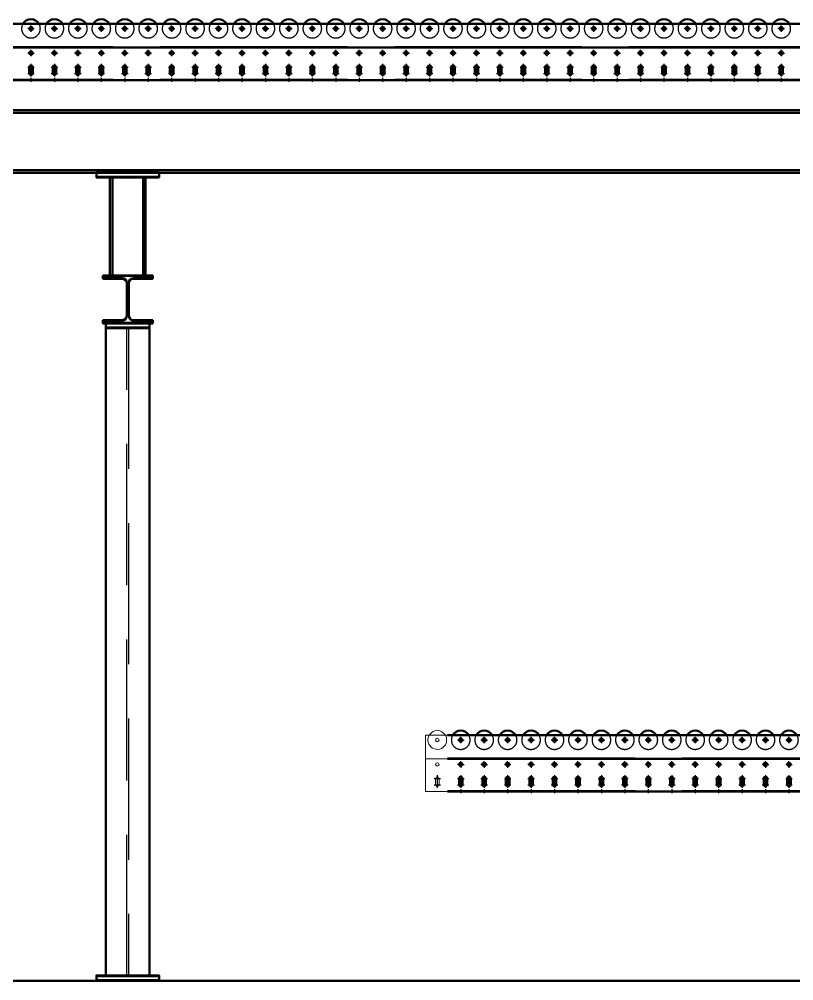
# Model space of a CAD drawing. Header units: millimetres. Extents: x 0 to 118800, y 79635 to 177025.
# Drawn here: x 58228 to 60706, y 158024 to 161099 of the extents above; entities that cross this region are included whole.
import ezdxf

# ---------------------------------------------------------------- set-up
doc = ezdxf.new("R2010")
doc.units = ezdxf.units.MM
doc.header["$LTSCALE"] = 200
for name, pattern in [('AM_DIN_F_W050', [6.25, 4.75, -1.5]), ('AM_DIN_F_W050x2', [3.125, 2.25, -0.875]), ('AM_DIN_G_W050', [13.75, 9.75, -1.5, 1, -1.5]), ('AM_DIN_G_W050x2', [6.875, 4.75, -0.875, 0.375, -0.875]), ('AM_ISO02W050x2', [3.75, 3, -0.75]), ('AM_ISO08W050x2', [9, 6, -0.75, 1.5, -0.75])]:
    doc.linetypes.add(name, pattern=pattern)
for name, color, linetype, lineweight in [('AM_0', 7, 'Continuous', 50), ('AM_0N', 7, 'Continuous', 50), ('AM_3', 6, 'AM_DIN_F_W050', 25), ('AM_3N', 6, 'AM_DIN_F_W050', 25), ('AM_7', 4, 'AM_DIN_G_W050', 25), ('AM_9', 253, 'Continuous', 0), ('AM_9N', 253, 'Continuous', 0)]:
    doc.layers.add(name, color=color, linetype=linetype, lineweight=lineweight)

# ---------------------------------------------------------------- blocks, each defined once
blk = doc.blocks.new('*U772')
at = {"layer": 'AM_0N'}
for p, q in [((0, -1087.50005), (0, 984.49995)), ((0, 984.49995), (140, 984.49995)), ((140, 984.49995), (140, -1087.50005)), ((140, -1087.50005), (0, -1087.50005))]:
    blk.add_line(p, q, dxfattribs=at)
at = {"layer": 'AM_3N', "linetype": 'AM_DIN_F_W050x2'}
for p, q in [((67.25, -1087.50005), (67.25, 984.49995)), ((72.75, 984.49995), (72.75, -1087.50005))]:
    blk.add_line(p, q, dxfattribs=at)
blk = doc.blocks.new('*U773')
at = {"layer": 'AM_0N'}
for p, q in [((-10, 1151.49995), (13, 1151.49995)), ((-10, 1142.49995), (-10, 1151.49995)), ((52, 1142.49995), (-10, 1142.49995)), ((150, 1142.49995), (88, 1142.49995)), ((127, 1151.49995), (150, 1151.49995)), ((150, 1151.49995), (150, 1142.49995)), ((67, 1023.49995), (67, 1127.49995)), ((73, 1127.49995), (73, 1023.49995)), ((-10, 1008.49995), (52, 1008.49995)), ((-10, 999.49995), (-10, 1008.49995)), ((-10, 999.49995), (150, 999.49995)), ((88, 1008.49995), (150, 1008.49995)), ((150, 1008.49995), (150, 999.49995))]:
    blk.add_line(p, q, dxfattribs=at)
for centre, start, end in [((52, 1127.49995), 0, 90), ((88, 1127.49995), 90, 180), ((52, 1023.49995), 270, 0), ((88, 1023.49995), 180, 270)]:
    blk.add_arc(centre, 15, start, end, dxfattribs=at)
at = {"layer": 'AM_9N'}
blk.add_line((13, 1151.49995), (127, 1151.49995), dxfattribs=at)
blk = doc.blocks.new('*U774')
at = {"layer": 'AM_0N'}
for p, q in [((127, 1466.49995), (13, 1466.49995)), ((13, 1466.49995), (13, 1151.49995)), ((21, 1466.49995), (21, 1151.49995)), ((119, 1466.49995), (119, 1151.49995)), ((127, 1151.49995), (127, 1466.49995)), ((13, 1151.49995), (127, 1151.49995))]:
    blk.add_line(p, q, dxfattribs=at)
blk = doc.blocks.new('trag seit hv')
at = {"layer": 'AM_0'}
for points in [[(127, 1466.49995), (170, 1466.49995), (170, 1481.49995), (-30, 1481.49995), (-30, 1466.49995), (13, 1466.49995)], [(140, 984.49995), (140, 999.49995), (0, 999.49995), (0, 984.49995)], [(0, -1087.50005), (-30, -1087.50005), (-30, -1102.50005), (170, -1102.50005), (170, -1087.50005), (140, -1087.50005)]]:
    blk.add_lwpolyline(points, dxfattribs=at)
at = {"layer": 'AM_9'}
for points in [[(13, 1466.49995), (127, 1466.49995)], [(0, 984.49995), (140, 984.49995)], [(140, -1087.50005), (0, -1087.50005)]]:
    blk.add_lwpolyline(points, dxfattribs=at)
at = {"layer": 'AM_0N'}
for name in ['*U774', '*U773', '*U772']:
    blk.add_blockref(name, (0, 0), dxfattribs=at)
blk = doc.blocks.new('Rolle')
at = {"layer": 'AM_0'}
blk.add_arc((0, 0), 30, 30, 150, dxfattribs=at)
at = {"layer": 'AM_3'}
for start, end in [(150, 330), (330, 30)]:
    blk.add_arc((0, 0), 30, start, end, dxfattribs=at)
blk = doc.blocks.new('*U875')
at = {"layer": 'AM_0'}
for p, q in [((1907, 42), (1907, 22)), ((1918, 42), (1918, 22))]:
    blk.add_line(p, q, dxfattribs=at)
for centre, start, end in [((1912.5, 42), 0, 180), ((1912.5, 22), 180, 0)]:
    blk.add_arc(centre, 5.5, start, end, dxfattribs=at)
at = {"layer": 'AM_7', "linetype": 'AM_DIN_G_W050x2'}
for p, q in [((1902, 42), (1923, 42)), ((1912.5, 52.5), (1912.5, 11.5)), ((1902, 22), (1923, 22))]:
    blk.add_line(p, q, dxfattribs=at)
blk = doc.blocks.new('*U880')
at = {"layer": 'AM_0'}
for p, q in [((1232, 42), (1232, 22)), ((1243, 42), (1243, 22))]:
    blk.add_line(p, q, dxfattribs=at)
for centre, start, end in [((1237.5, 42), 0, 180), ((1237.5, 22), 180, 0)]:
    blk.add_arc(centre, 5.5, start, end, dxfattribs=at)
at = {"layer": 'AM_7', "linetype": 'AM_DIN_G_W050x2'}
for p, q in [((1227, 42), (1248, 42)), ((1237.5, 52.5), (1237.5, 11.5)), ((1227, 22), (1248, 22))]:
    blk.add_line(p, q, dxfattribs=at)
blk = doc.blocks.new('*U881')
at = {"layer": 'AM_0'}
for p, q in [((1157, 42), (1157, 22)), ((1168, 42), (1168, 22))]:
    blk.add_line(p, q, dxfattribs=at)
for centre, start, end in [((1162.5, 42), 0, 180), ((1162.5, 22), 180, 0)]:
    blk.add_arc(centre, 5.5, start, end, dxfattribs=at)
at = {"layer": 'AM_7', "linetype": 'AM_DIN_G_W050x2'}
for p, q in [((1152, 42), (1173, 42)), ((1162.5, 52.5), (1162.5, 11.5)), ((1152, 22), (1173, 22))]:
    blk.add_line(p, q, dxfattribs=at)
blk = doc.blocks.new('*U884')
at = {"layer": 'AM_0'}
for p, q in [((1082, 42), (1082, 22)), ((1093, 42), (1093, 22))]:
    blk.add_line(p, q, dxfattribs=at)
for centre, start, end in [((1087.5, 42), 0, 180), ((1087.5, 22), 180, 0)]:
    blk.add_arc(centre, 5.5, start, end, dxfattribs=at)
at = {"layer": 'AM_7', "linetype": 'AM_DIN_G_W050x2'}
for p, q in [((1077, 42), (1098, 42)), ((1087.5, 52.5), (1087.5, 11.5)), ((1077, 22), (1098, 22))]:
    blk.add_line(p, q, dxfattribs=at)
blk = doc.blocks.new('*U885')
at = {"layer": 'AM_0'}
for p, q in [((1457, 42), (1457, 22)), ((1468, 42), (1468, 22))]:
    blk.add_line(p, q, dxfattribs=at)
for centre, start, end in [((1462.5, 42), 0, 180), ((1462.5, 22), 180, 0)]:
    blk.add_arc(centre, 5.5, start, end, dxfattribs=at)
at = {"layer": 'AM_7', "linetype": 'AM_DIN_G_W050x2'}
for p, q in [((1452, 42), (1473, 42)), ((1462.5, 52.5), (1462.5, 11.5)), ((1452, 22), (1473, 22))]:
    blk.add_line(p, q, dxfattribs=at)
blk = doc.blocks.new('*U886')
at = {"layer": 'AM_0'}
for p, q in [((1382, 42), (1382, 22)), ((1393, 42), (1393, 22))]:
    blk.add_line(p, q, dxfattribs=at)
for centre, start, end in [((1387.5, 42), 0, 180), ((1387.5, 22), 180, 0)]:
    blk.add_arc(centre, 5.5, start, end, dxfattribs=at)
at = {"layer": 'AM_7', "linetype": 'AM_DIN_G_W050x2'}
for p, q in [((1377, 42), (1398, 42)), ((1387.5, 52.5), (1387.5, 11.5)), ((1377, 22), (1398, 22))]:
    blk.add_line(p, q, dxfattribs=at)
blk = doc.blocks.new('*U887')
at = {"layer": 'AM_0'}
for p, q in [((1532, 42), (1532, 22)), ((1543, 42), (1543, 22))]:
    blk.add_line(p, q, dxfattribs=at)
for centre, start, end in [((1537.5, 42), 0, 180), ((1537.5, 22), 180, 0)]:
    blk.add_arc(centre, 5.5, start, end, dxfattribs=at)
at = {"layer": 'AM_7', "linetype": 'AM_DIN_G_W050x2'}
for p, q in [((1527, 42), (1548, 42)), ((1537.5, 52.5), (1537.5, 11.5)), ((1527, 22), (1548, 22))]:
    blk.add_line(p, q, dxfattribs=at)
blk = doc.blocks.new('*U888')
at = {"layer": 'AM_0'}
for p, q in [((1307, 42), (1307, 22)), ((1318, 42), (1318, 22))]:
    blk.add_line(p, q, dxfattribs=at)
for centre, start, end in [((1312.5, 42), 0, 180), ((1312.5, 22), 180, 0)]:
    blk.add_arc(centre, 5.5, start, end, dxfattribs=at)
at = {"layer": 'AM_7', "linetype": 'AM_DIN_G_W050x2'}
for p, q in [((1302, 42), (1323, 42)), ((1312.5, 52.5), (1312.5, 11.5)), ((1302, 22), (1323, 22))]:
    blk.add_line(p, q, dxfattribs=at)
blk = doc.blocks.new('*U889')
at = {"layer": 'AM_0'}
for p, q in [((1832, 42), (1832, 22)), ((1843, 42), (1843, 22))]:
    blk.add_line(p, q, dxfattribs=at)
for centre, start, end in [((1837.5, 42), 0, 180), ((1837.5, 22), 180, 0)]:
    blk.add_arc(centre, 5.5, start, end, dxfattribs=at)
at = {"layer": 'AM_7', "linetype": 'AM_DIN_G_W050x2'}
for p, q in [((1827, 42), (1848, 42)), ((1837.5, 52.5), (1837.5, 11.5)), ((1827, 22), (1848, 22))]:
    blk.add_line(p, q, dxfattribs=at)
blk = doc.blocks.new('*U890')
at = {"layer": 'AM_0'}
for p, q in [((1757, 42), (1757, 22)), ((1768, 42), (1768, 22))]:
    blk.add_line(p, q, dxfattribs=at)
for centre, start, end in [((1762.5, 42), 0, 180), ((1762.5, 22), 180, 0)]:
    blk.add_arc(centre, 5.5, start, end, dxfattribs=at)
at = {"layer": 'AM_7', "linetype": 'AM_DIN_G_W050x2'}
for p, q in [((1752, 42), (1773, 42)), ((1762.5, 52.5), (1762.5, 11.5)), ((1752, 22), (1773, 22))]:
    blk.add_line(p, q, dxfattribs=at)
blk = doc.blocks.new('*U891')
at = {"layer": 'AM_0'}
for p, q in [((1682, 42), (1682, 22)), ((1693, 42), (1693, 22))]:
    blk.add_line(p, q, dxfattribs=at)
for centre, start, end in [((1687.5, 42), 0, 180), ((1687.5, 22), 180, 0)]:
    blk.add_arc(centre, 5.5, start, end, dxfattribs=at)
at = {"layer": 'AM_7', "linetype": 'AM_DIN_G_W050x2'}
for p, q in [((1677, 42), (1698, 42)), ((1687.5, 52.5), (1687.5, 11.5)), ((1677, 22), (1698, 22))]:
    blk.add_line(p, q, dxfattribs=at)
blk = doc.blocks.new('*U892')
at = {"layer": 'AM_0'}
for p, q in [((1607, 42), (1607, 22)), ((1618, 42), (1618, 22))]:
    blk.add_line(p, q, dxfattribs=at)
for centre, start, end in [((1612.5, 42), 0, 180), ((1612.5, 22), 180, 0)]:
    blk.add_arc(centre, 5.5, start, end, dxfattribs=at)
at = {"layer": 'AM_7', "linetype": 'AM_DIN_G_W050x2'}
for p, q in [((1602, 42), (1623, 42)), ((1612.5, 52.5), (1612.5, 11.5)), ((1602, 22), (1623, 22))]:
    blk.add_line(p, q, dxfattribs=at)
blk = doc.blocks.new('*U893')
at = {"layer": 'AM_0'}
for p, q in [((2207, 42), (2207, 22)), ((2218, 42), (2218, 22))]:
    blk.add_line(p, q, dxfattribs=at)
for centre, start, end in [((2212.5, 42), 0, 180), ((2212.5, 22), 180, 0)]:
    blk.add_arc(centre, 5.5, start, end, dxfattribs=at)
at = {"layer": 'AM_7', "linetype": 'AM_DIN_G_W050x2'}
for p, q in [((2202, 42), (2223, 42)), ((2212.5, 52.5), (2212.5, 11.5)), ((2202, 22), (2223, 22))]:
    blk.add_line(p, q, dxfattribs=at)
blk = doc.blocks.new('*U894')
at = {"layer": 'AM_0'}
for p, q in [((2057, 42), (2057, 22)), ((2068, 42), (2068, 22))]:
    blk.add_line(p, q, dxfattribs=at)
for centre, start, end in [((2062.5, 42), 0, 180), ((2062.5, 22), 180, 0)]:
    blk.add_arc(centre, 5.5, start, end, dxfattribs=at)
at = {"layer": 'AM_7', "linetype": 'AM_DIN_G_W050x2'}
for p, q in [((2052, 42), (2073, 42)), ((2062.5, 52.5), (2062.5, 11.5)), ((2052, 22), (2073, 22))]:
    blk.add_line(p, q, dxfattribs=at)
blk = doc.blocks.new('*U895')
at = {"layer": 'AM_0'}
for p, q in [((2057, 42), (2057, 22)), ((2068, 42), (2068, 22))]:
    blk.add_line(p, q, dxfattribs=at)
for centre, start, end in [((2062.5, 42), 0, 180), ((2062.5, 22), 180, 0)]:
    blk.add_arc(centre, 5.5, start, end, dxfattribs=at)
at = {"layer": 'AM_7', "linetype": 'AM_DIN_G_W050x2'}
for p, q in [((2052, 42), (2073, 42)), ((2062.5, 52.5), (2062.5, 11.5)), ((2052, 22), (2073, 22))]:
    blk.add_line(p, q, dxfattribs=at)
blk = doc.blocks.new('*U896')
at = {"layer": 'AM_0'}
for p, q in [((2132, 42), (2132, 22)), ((2143, 42), (2143, 22))]:
    blk.add_line(p, q, dxfattribs=at)
for centre, start, end in [((2137.5, 42), 0, 180), ((2137.5, 22), 180, 0)]:
    blk.add_arc(centre, 5.5, start, end, dxfattribs=at)
at = {"layer": 'AM_7', "linetype": 'AM_DIN_G_W050x2'}
for p, q in [((2127, 42), (2148, 42)), ((2137.5, 52.5), (2137.5, 11.5)), ((2127, 22), (2148, 22))]:
    blk.add_line(p, q, dxfattribs=at)
blk = doc.blocks.new('*U897')
at = {"layer": 'AM_0'}
for p, q in [((1982, 42), (1982, 22)), ((1993, 42), (1993, 22))]:
    blk.add_line(p, q, dxfattribs=at)
for centre, start, end in [((1987.5, 42), 0, 180), ((1987.5, 22), 180, 0)]:
    blk.add_arc(centre, 5.5, start, end, dxfattribs=at)
at = {"layer": 'AM_7', "linetype": 'AM_DIN_G_W050x2'}
for p, q in [((1977, 42), (1998, 42)), ((1987.5, 52.5), (1987.5, 11.5)), ((1977, 22), (1998, 22))]:
    blk.add_line(p, q, dxfattribs=at)
blk = doc.blocks.new('*U898')
at = {"layer": 'AM_0'}
for p, q in [((2507, 42), (2507, 22)), ((2518, 42), (2518, 22))]:
    blk.add_line(p, q, dxfattribs=at)
for centre, start, end in [((2512.5, 42), 0, 180), ((2512.5, 22), 180, 0)]:
    blk.add_arc(centre, 5.5, start, end, dxfattribs=at)
at = {"layer": 'AM_7', "linetype": 'AM_DIN_G_W050x2'}
for p, q in [((2502, 42), (2523, 42)), ((2512.5, 52.5), (2512.5, 11.5)), ((2502, 22), (2523, 22))]:
    blk.add_line(p, q, dxfattribs=at)
blk = doc.blocks.new('*U899')
at = {"layer": 'AM_0'}
for p, q in [((2432, 42), (2432, 22)), ((2443, 42), (2443, 22))]:
    blk.add_line(p, q, dxfattribs=at)
for centre, start, end in [((2437.5, 42), 0, 180), ((2437.5, 22), 180, 0)]:
    blk.add_arc(centre, 5.5, start, end, dxfattribs=at)
at = {"layer": 'AM_7', "linetype": 'AM_DIN_G_W050x2'}
for p, q in [((2427, 42), (2448, 42)), ((2437.5, 52.5), (2437.5, 11.5)), ((2427, 22), (2448, 22))]:
    blk.add_line(p, q, dxfattribs=at)
blk = doc.blocks.new('*U900')
at = {"layer": 'AM_0'}
for p, q in [((2282, 42), (2282, 22)), ((2293, 42), (2293, 22))]:
    blk.add_line(p, q, dxfattribs=at)
for centre, start, end in [((2287.5, 42), 0, 180), ((2287.5, 22), 180, 0)]:
    blk.add_arc(centre, 5.5, start, end, dxfattribs=at)
at = {"layer": 'AM_7', "linetype": 'AM_DIN_G_W050x2'}
for p, q in [((2277, 42), (2298, 42)), ((2287.5, 52.5), (2287.5, 11.5)), ((2277, 22), (2298, 22))]:
    blk.add_line(p, q, dxfattribs=at)
blk = doc.blocks.new('*U901')
at = {"layer": 'AM_0'}
for p, q in [((2357, 42), (2357, 22)), ((2368, 42), (2368, 22))]:
    blk.add_line(p, q, dxfattribs=at)
for centre, start, end in [((2362.5, 42), 0, 180), ((2362.5, 22), 180, 0)]:
    blk.add_arc(centre, 5.5, start, end, dxfattribs=at)
at = {"layer": 'AM_7', "linetype": 'AM_DIN_G_W050x2'}
for p, q in [((2352, 42), (2373, 42)), ((2362.5, 52.5), (2362.5, 11.5)), ((2352, 22), (2373, 22))]:
    blk.add_line(p, q, dxfattribs=at)
blk = doc.blocks.new('*U902')
at = {"layer": 'AM_0'}
for p, q in [((2882, 42), (2882, 22)), ((2893, 42), (2893, 22))]:
    blk.add_line(p, q, dxfattribs=at)
for centre, start, end in [((2887.5, 42), 0, 180), ((2887.5, 22), 180, 0)]:
    blk.add_arc(centre, 5.5, start, end, dxfattribs=at)
at = {"layer": 'AM_7', "linetype": 'AM_DIN_G_W050x2'}
for p, q in [((2877, 42), (2898, 42)), ((2887.5, 52.5), (2887.5, 11.5)), ((2877, 22), (2898, 22))]:
    blk.add_line(p, q, dxfattribs=at)
blk = doc.blocks.new('*U903')
at = {"layer": 'AM_0'}
for p, q in [((2732, 42), (2732, 22)), ((2743, 42), (2743, 22))]:
    blk.add_line(p, q, dxfattribs=at)
for centre, start, end in [((2737.5, 42), 0, 180), ((2737.5, 22), 180, 0)]:
    blk.add_arc(centre, 5.5, start, end, dxfattribs=at)
at = {"layer": 'AM_7', "linetype": 'AM_DIN_G_W050x2'}
for p, q in [((2727, 42), (2748, 42)), ((2737.5, 52.5), (2737.5, 11.5)), ((2727, 22), (2748, 22))]:
    blk.add_line(p, q, dxfattribs=at)
blk = doc.blocks.new('*U904')
at = {"layer": 'AM_0'}
for p, q in [((2807, 42), (2807, 22)), ((2818, 42), (2818, 22))]:
    blk.add_line(p, q, dxfattribs=at)
for centre, start, end in [((2812.5, 42), 0, 180), ((2812.5, 22), 180, 0)]:
    blk.add_arc(centre, 5.5, start, end, dxfattribs=at)
at = {"layer": 'AM_7', "linetype": 'AM_DIN_G_W050x2'}
for p, q in [((2802, 42), (2823, 42)), ((2812.5, 52.5), (2812.5, 11.5)), ((2802, 22), (2823, 22))]:
    blk.add_line(p, q, dxfattribs=at)
blk = doc.blocks.new('*U905')
at = {"layer": 'AM_0'}
for p, q in [((2657, 42), (2657, 22)), ((2668, 42), (2668, 22))]:
    blk.add_line(p, q, dxfattribs=at)
for centre, start, end in [((2662.5, 42), 0, 180), ((2662.5, 22), 180, 0)]:
    blk.add_arc(centre, 5.5, start, end, dxfattribs=at)
at = {"layer": 'AM_7', "linetype": 'AM_DIN_G_W050x2'}
for p, q in [((2652, 42), (2673, 42)), ((2662.5, 52.5), (2662.5, 11.5)), ((2652, 22), (2673, 22))]:
    blk.add_line(p, q, dxfattribs=at)
blk = doc.blocks.new('*U906')
at = {"layer": 'AM_0'}
for p, q in [((2582, 42), (2582, 22)), ((2593, 42), (2593, 22))]:
    blk.add_line(p, q, dxfattribs=at)
for centre, start, end in [((2587.5, 42), 0, 180), ((2587.5, 22), 180, 0)]:
    blk.add_arc(centre, 5.5, start, end, dxfattribs=at)
at = {"layer": 'AM_7', "linetype": 'AM_DIN_G_W050x2'}
for p, q in [((2577, 42), (2598, 42)), ((2587.5, 52.5), (2587.5, 11.5)), ((2577, 22), (2598, 22))]:
    blk.add_line(p, q, dxfattribs=at)
blk = doc.blocks.new('*U907')
at = {"layer": 'AM_0'}
for p, q in [((3107, 42), (3107, 22)), ((3118, 42), (3118, 22))]:
    blk.add_line(p, q, dxfattribs=at)
for centre, start, end in [((3112.5, 42), 0, 180), ((3112.5, 22), 180, 0)]:
    blk.add_arc(centre, 5.5, start, end, dxfattribs=at)
at = {"layer": 'AM_7', "linetype": 'AM_DIN_G_W050x2'}
for p, q in [((3102, 42), (3123, 42)), ((3112.5, 52.5), (3112.5, 11.5)), ((3102, 22), (3123, 22))]:
    blk.add_line(p, q, dxfattribs=at)
blk = doc.blocks.new('*U908')
at = {"layer": 'AM_0'}
for p, q in [((3032, 42), (3032, 22)), ((3043, 42), (3043, 22))]:
    blk.add_line(p, q, dxfattribs=at)
for centre, start, end in [((3037.5, 42), 0, 180), ((3037.5, 22), 180, 0)]:
    blk.add_arc(centre, 5.5, start, end, dxfattribs=at)
at = {"layer": 'AM_7', "linetype": 'AM_DIN_G_W050x2'}
for p, q in [((3027, 42), (3048, 42)), ((3037.5, 52.5), (3037.5, 11.5)), ((3027, 22), (3048, 22))]:
    blk.add_line(p, q, dxfattribs=at)
blk = doc.blocks.new('*U909')
at = {"layer": 'AM_0'}
for p, q in [((2957, 42), (2957, 22)), ((2968, 42), (2968, 22))]:
    blk.add_line(p, q, dxfattribs=at)
for centre, start, end in [((2962.5, 42), 0, 180), ((2962.5, 22), 180, 0)]:
    blk.add_arc(centre, 5.5, start, end, dxfattribs=at)
at = {"layer": 'AM_7', "linetype": 'AM_DIN_G_W050x2'}
for p, q in [((2952, 42), (2973, 42)), ((2962.5, 52.5), (2962.5, 11.5)), ((2952, 22), (2973, 22))]:
    blk.add_line(p, q, dxfattribs=at)
blk = doc.blocks.new('*U910')
at = {"layer": 'AM_0'}
for p, q in [((3182, 42), (3182, 22)), ((3193, 42), (3193, 22))]:
    blk.add_line(p, q, dxfattribs=at)
for centre, start, end in [((3187.5, 42), 0, 180), ((3187.5, 22), 180, 0)]:
    blk.add_arc(centre, 5.5, start, end, dxfattribs=at)
at = {"layer": 'AM_7', "linetype": 'AM_DIN_G_W050x2'}
for p, q in [((3177, 42), (3198, 42)), ((3187.5, 52.5), (3187.5, 11.5)), ((3177, 22), (3198, 22))]:
    blk.add_line(p, q, dxfattribs=at)
blk = doc.blocks.new('*U912')
at = {"layer": 'AM_0'}
for p, q in [((3482, 42), (3482, 22)), ((3493, 42), (3493, 22))]:
    blk.add_line(p, q, dxfattribs=at)
for centre, start, end in [((3487.5, 42), 0, 180), ((3487.5, 22), 180, 0)]:
    blk.add_arc(centre, 5.5, start, end, dxfattribs=at)
at = {"layer": 'AM_7', "linetype": 'AM_DIN_G_W050x2'}
for p, q in [((3477, 42), (3498, 42)), ((3487.5, 52.5), (3487.5, 11.5)), ((3477, 22), (3498, 22))]:
    blk.add_line(p, q, dxfattribs=at)
blk = doc.blocks.new('*U913')
at = {"layer": 'AM_0'}
for p, q in [((3332, 42), (3332, 22)), ((3343, 42), (3343, 22))]:
    blk.add_line(p, q, dxfattribs=at)
for centre, start, end in [((3337.5, 42), 0, 180), ((3337.5, 22), 180, 0)]:
    blk.add_arc(centre, 5.5, start, end, dxfattribs=at)
at = {"layer": 'AM_7', "linetype": 'AM_DIN_G_W050x2'}
for p, q in [((3327, 42), (3348, 42)), ((3337.5, 52.5), (3337.5, 11.5)), ((3327, 22), (3348, 22))]:
    blk.add_line(p, q, dxfattribs=at)
blk = doc.blocks.new('*U914')
at = {"layer": 'AM_0'}
for p, q in [((3257, 42), (3257, 22)), ((3268, 42), (3268, 22))]:
    blk.add_line(p, q, dxfattribs=at)
for centre, start, end in [((3262.5, 42), 0, 180), ((3262.5, 22), 180, 0)]:
    blk.add_arc(centre, 5.5, start, end, dxfattribs=at)
at = {"layer": 'AM_7', "linetype": 'AM_DIN_G_W050x2'}
for p, q in [((3252, 42), (3273, 42)), ((3262.5, 52.5), (3262.5, 11.5)), ((3252, 22), (3273, 22))]:
    blk.add_line(p, q, dxfattribs=at)
blk = doc.blocks.new('*U915')
at = {"layer": 'AM_0'}
for p, q in [((3407, 42), (3407, 22)), ((3418, 42), (3418, 22))]:
    blk.add_line(p, q, dxfattribs=at)
for centre, start, end in [((3412.5, 42), 0, 180), ((3412.5, 22), 180, 0)]:
    blk.add_arc(centre, 5.5, start, end, dxfattribs=at)
at = {"layer": 'AM_7', "linetype": 'AM_DIN_G_W050x2'}
for p, q in [((3402, 42), (3423, 42)), ((3412.5, 52.5), (3412.5, 11.5)), ((3402, 22), (3423, 22))]:
    blk.add_line(p, q, dxfattribs=at)
blk = doc.blocks.new('Rollenförderer Seitenteil 6000')
at = {"layer": 'AM_0'}
for p, q in [((6000, 180), (63.5, 180)), ((0, 105), (6000, 105)), ((0, 0), (6000, 0))]:
    blk.add_line(p, q, dxfattribs=at)
for centre in [(1087.5, 165), (1162.5, 165), (1237.5, 165), (1312.5, 165), (1387.5, 165), (1462.5, 165), (1537.5, 165), (1612.5, 165), (1687.5, 165), (1762.5, 165), (1837.5, 165), (1912.5, 165), (1987.5, 165), (2062.5, 165), (2137.5, 165), (2212.5, 165), (2287.5, 165), (2362.5, 165), (2437.5, 165), (2512.5, 165), (2587.5, 165), (2662.5, 165), (2737.5, 165), (2812.5, 165), (2887.5, 165), (2962.5, 165), (3037.5, 165), (3112.5, 165), (3187.5, 165), (3262.5, 165), (3337.5, 165), (3412.5, 165), (3487.5, 165), (1087.5, 87), (1162.5, 87), (1237.5, 87), (1312.5, 87), (1387.5, 87), (1462.5, 87), (1537.5, 87), (1612.5, 87), (1687.5, 87), (1762.5, 87), (1837.5, 87), (1912.5, 87), (1987.5, 87), (2062.5, 87), (2137.5, 87), (2212.5, 87), (2287.5, 87), (2362.5, 87), (2437.5, 87), (2512.5, 87), (2587.5, 87), (2662.5, 87), (2737.5, 87), (2812.5, 87), (2887.5, 87), (2962.5, 87), (3037.5, 87), (3112.5, 87), (3187.5, 87), (3262.5, 87), (3337.5, 87), (3412.5, 87), (3487.5, 87)]:
    blk.add_circle(centre, 5.5, dxfattribs=at)
at = {"layer": 'AM_3', "linetype": 'AM_ISO02W050x2'}
for p, q in [((0, 108), (6000, 108)), ((0, 3), (6000, 3))]:
    blk.add_line(p, q, dxfattribs=at)
at = {"layer": 'AM_7', "linetype": 'AM_ISO08W050x2'}
for p, q in [((1087.5, 165), (1077, 165)), ((1087.5, 165), (1087.5, 175.5)), ((1087.5, 165), (1098, 165)), ((1087.5, 165), (1087.5, 154.5)), ((1162.5, 165), (1152, 165)), ((1162.5, 165), (1162.5, 175.5)), ((1162.5, 165), (1173, 165)), ((1162.5, 165), (1162.5, 154.5)), ((1237.5, 165), (1227, 165)), ((1237.5, 165), (1237.5, 175.5)), ((1237.5, 165), (1248, 165)), ((1237.5, 165), (1237.5, 154.5)), ((1312.5, 165), (1302, 165)), ((1312.5, 165), (1312.5, 175.5)), ((1312.5, 165), (1312.5, 154.5)), ((1312.5, 165), (1323, 165)), ((1387.5, 165), (1377, 165)), ((1387.5, 165), (1387.5, 175.5)), ((1387.5, 165), (1398, 165)), ((1387.5, 165), (1387.5, 154.5)), ((1462.5, 165), (1452, 165)), ((1462.5, 165), (1462.5, 175.5)), ((1462.5, 165), (1473, 165)), ((1462.5, 165), (1462.5, 154.5)), ((1537.5, 165), (1527, 165)), ((1537.5, 165), (1537.5, 175.5)), ((1537.5, 165), (1537.5, 154.5)), ((1537.5, 165), (1548, 165)), ((1612.5, 165), (1602, 165)), ((1612.5, 165), (1612.5, 175.5)), ((1612.5, 165), (1623, 165)), ((1612.5, 165), (1612.5, 154.5)), ((1687.5, 165), (1677, 165)), ((1687.5, 165), (1687.5, 175.5)), ((1687.5, 165), (1698, 165)), ((1687.5, 165), (1687.5, 154.5)), ((1762.5, 165), (1752, 165)), ((1762.5, 165), (1762.5, 175.5)), ((1762.5, 165), (1773, 165)), ((1762.5, 165), (1762.5, 154.5)), ((1837.5, 165), (1827, 165)), ((1837.5, 165), (1837.5, 175.5)), ((1837.5, 165), (1848, 165)), ((1837.5, 165), (1837.5, 154.5)), ((1912.5, 165), (1902, 165)), ((1912.5, 165), (1912.5, 175.5)), ((1912.5, 165), (1923, 165)), ((1912.5, 165), (1912.5, 154.5)), ((1987.5, 165), (1977, 165)), ((1987.5, 165), (1987.5, 175.5)), ((1987.5, 165), (1998, 165)), ((1987.5, 165), (1987.5, 154.5)), ((2062.5, 165), (2052, 165)), ((2062.5, 165), (2062.5, 175.5)), ((2062.5, 165), (2073, 165)), ((2062.5, 165), (2062.5, 154.5)), ((2137.5, 165), (2127, 165)), ((2137.5, 165), (2137.5, 175.5)), ((2137.5, 165), (2148, 165)), ((2137.5, 165), (2137.5, 154.5)), ((2212.5, 165), (2202, 165)), ((2212.5, 165), (2212.5, 175.5)), ((2212.5, 165), (2223, 165)), ((2212.5, 165), (2212.5, 154.5)), ((2287.5, 165), (2277, 165)), ((2287.5, 165), (2287.5, 175.5)), ((2287.5, 165), (2298, 165)), ((2287.5, 165), (2287.5, 154.5)), ((2362.5, 165), (2352, 165)), ((2362.5, 165), (2362.5, 175.5)), ((2362.5, 165), (2373, 165)), ((2362.5, 165), (2362.5, 154.5)), ((2437.5, 165), (2427, 165)), ((2437.5, 165), (2437.5, 175.5)), ((2437.5, 165), (2448, 165)), ((2437.5, 165), (2437.5, 154.5)), ((2512.5, 165), (2502, 165)), ((2512.5, 165), (2512.5, 175.5)), ((2512.5, 165), (2523, 165)), ((2512.5, 165), (2512.5, 154.5)), ((2587.5, 165), (2577, 165)), ((2587.5, 165), (2587.5, 175.5)), ((2587.5, 165), (2598, 165)), ((2587.5, 165), (2587.5, 154.5)), ((2662.5, 165), (2652, 165)), ((2662.5, 165), (2662.5, 175.5)), ((2662.5, 165), (2673, 165)), ((2662.5, 165), (2662.5, 154.5)), ((2737.5, 165), (2727, 165)), ((2737.5, 165), (2737.5, 175.5)), ((2737.5, 165), (2748, 165)), ((2737.5, 165), (2737.5, 154.5)), ((2812.5, 165), (2802, 165)), ((2812.5, 165), (2812.5, 175.5)), ((2812.5, 165), (2823, 165)), ((2812.5, 165), (2812.5, 154.5)), ((2887.5, 165), (2877, 165)), ((2887.5, 165), (2887.5, 175.5)), ((2887.5, 165), (2898, 165)), ((2887.5, 165), (2887.5, 154.5)), ((2962.5, 165), (2952, 165)), ((2962.5, 165), (2962.5, 175.5)), ((2962.5, 165), (2973, 165)), ((2962.5, 165), (2962.5, 154.5)), ((3037.5, 165), (3027, 165)), ((3037.5, 165), (3037.5, 175.5)), ((3037.5, 165), (3048, 165)), ((3037.5, 165), (3037.5, 154.5)), ((3112.5, 165), (3102, 165)), ((3112.5, 165), (3112.5, 175.5)), ((3112.5, 165), (3123, 165)), ((3112.5, 165), (3112.5, 154.5)), ((3187.5, 165), (3177, 165)), ((3187.5, 165), (3187.5, 175.5)), ((3187.5, 165), (3187.5, 154.5)), ((3187.5, 165), (3198, 165)), ((3262.5, 165), (3252, 165)), ((3262.5, 165), (3262.5, 175.5)), ((3262.5, 165), (3273, 165)), ((3262.5, 165), (3262.5, 154.5)), ((3337.5, 165), (3327, 165)), ((3337.5, 165), (3337.5, 175.5)), ((3337.5, 165), (3348, 165)), ((3337.5, 165), (3337.5, 154.5)), ((3412.5, 165), (3402, 165)), ((3412.5, 165), (3412.5, 175.5)), ((3412.5, 165), (3412.5, 154.5)), ((3412.5, 165), (3423, 165)), ((3487.5, 165), (3477, 165)), ((3487.5, 165), (3487.5, 175.5)), ((3487.5, 165), (3498, 165)), ((3487.5, 165), (3487.5, 154.5)), ((1087.5, 87), (1087.5, 97.5)), ((1162.5, 87), (1162.5, 97.5)), ((1237.5, 87), (1237.5, 97.5)), ((1312.5, 87), (1312.5, 97.5)), ((1387.5, 87), (1387.5, 97.5)), ((1462.5, 87), (1462.5, 97.5)), ((1537.5, 87), (1537.5, 97.5)), ((1612.5, 87), (1612.5, 97.5)), ((1687.5, 87), (1687.5, 97.5)), ((1762.5, 87), (1762.5, 97.5)), ((1837.5, 87), (1837.5, 97.5)), ((1912.5, 87), (1912.5, 97.5)), ((1987.5, 87), (1987.5, 97.5)), ((2062.5, 87), (2062.5, 97.5)), ((2137.5, 87), (2137.5, 97.5)), ((2212.5, 87), (2212.5, 97.5)), ((2287.5, 87), (2287.5, 97.5)), ((2362.5, 87), (2362.5, 97.5)), ((2437.5, 87), (2437.5, 97.5)), ((2512.5, 87), (2512.5, 97.5)), ((2587.5, 87), (2587.5, 97.5)), ((2662.5, 87), (2662.5, 97.5)), ((2737.5, 87), (2737.5, 97.5)), ((2812.5, 87), (2812.5, 97.5)), ((2887.5, 87), (2887.5, 97.5)), ((2962.5, 87), (2962.5, 97.5)), ((3037.5, 87), (3037.5, 97.5)), ((3112.5, 87), (3112.5, 97.5)), ((3187.5, 87), (3187.5, 97.5)), ((3262.5, 87), (3262.5, 97.5)), ((3337.5, 87), (3337.5, 97.5)), ((3412.5, 87), (3412.5, 97.5)), ((3487.5, 87), (3487.5, 97.5)), ((1087.5, 87), (1077, 87)), ((1087.5, 87), (1098, 87)), ((1087.5, 87), (1087.5, 76.5)), ((1162.5, 87), (1152, 87)), ((1162.5, 87), (1173, 87)), ((1162.5, 87), (1162.5, 76.5)), ((1237.5, 87), (1227, 87)), ((1237.5, 87), (1248, 87)), ((1237.5, 87), (1237.5, 76.5)), ((1312.5, 87), (1302, 87)), ((1312.5, 87), (1312.5, 76.5)), ((1312.5, 87), (1323, 87)), ((1387.5, 87), (1377, 87)), ((1387.5, 87), (1398, 87)), ((1387.5, 87), (1387.5, 76.5)), ((1462.5, 87), (1452, 87)), ((1462.5, 87), (1462.5, 76.5)), ((1462.5, 87), (1473, 87)), ((1537.5, 87), (1527, 87)), ((1537.5, 87), (1537.5, 76.5)), ((1537.5, 87), (1548, 87)), ((1612.5, 87), (1602, 87)), ((1612.5, 87), (1623, 87)), ((1612.5, 87), (1612.5, 76.5)), ((1687.5, 87), (1677, 87)), ((1687.5, 87), (1698, 87)), ((1687.5, 87), (1687.5, 76.5)), ((1762.5, 87), (1752, 87)), ((1762.5, 87), (1773, 87)), ((1762.5, 87), (1762.5, 76.5)), ((1837.5, 87), (1827, 87)), ((1837.5, 87), (1848, 87)), ((1837.5, 87), (1837.5, 76.5)), ((1912.5, 87), (1902, 87)), ((1912.5, 87), (1923, 87)), ((1912.5, 87), (1912.5, 76.5)), ((1987.5, 87), (1977, 87)), ((1987.5, 87), (1998, 87)), ((1987.5, 87), (1987.5, 76.5)), ((2062.5, 87), (2052, 87)), ((2062.5, 87), (2073, 87)), ((2062.5, 87), (2062.5, 76.5)), ((2137.5, 87), (2127, 87)), ((2137.5, 87), (2148, 87)), ((2137.5, 87), (2137.5, 76.5)), ((2212.5, 87), (2202, 87)), ((2212.5, 87), (2223, 87)), ((2212.5, 87), (2212.5, 76.5)), ((2287.5, 87), (2277, 87)), ((2287.5, 87), (2298, 87)), ((2287.5, 87), (2287.5, 76.5)), ((2362.5, 87), (2352, 87)), ((2362.5, 87), (2362.5, 76.5)), ((2362.5, 87), (2373, 87)), ((2437.5, 87), (2427, 87)), ((2437.5, 87), (2448, 87)), ((2437.5, 87), (2437.5, 76.5)), ((2512.5, 87), (2502, 87)), ((2512.5, 87), (2523, 87)), ((2512.5, 87), (2512.5, 76.5)), ((2587.5, 87), (2577, 87)), ((2587.5, 87), (2598, 87)), ((2587.5, 87), (2587.5, 76.5)), ((2662.5, 87), (2652, 87)), ((2662.5, 87), (2673, 87)), ((2662.5, 87), (2662.5, 76.5)), ((2737.5, 87), (2727, 87)), ((2737.5, 87), (2737.5, 76.5)), ((2737.5, 87), (2748, 87)), ((2812.5, 87), (2802, 87)), ((2812.5, 87), (2812.5, 76.5)), ((2812.5, 87), (2823, 87)), ((2887.5, 87), (2877, 87)), ((2887.5, 87), (2887.5, 76.5)), ((2887.5, 87), (2898, 87)), ((2962.5, 87), (2952, 87)), ((2962.5, 87), (2962.5, 76.5)), ((2962.5, 87), (2973, 87)), ((3037.5, 87), (3027, 87)), ((3037.5, 87), (3037.5, 76.5)), ((3037.5, 87), (3048, 87)), ((3112.5, 87), (3102, 87)), ((3112.5, 87), (3123, 87)), ((3112.5, 87), (3112.5, 76.5)), ((3187.5, 87), (3177, 87)), ((3187.5, 87), (3187.5, 76.5)), ((3187.5, 87), (3198, 87)), ((3262.5, 87), (3252, 87)), ((3262.5, 87), (3262.5, 76.5)), ((3262.5, 87), (3273, 87)), ((3337.5, 87), (3327, 87)), ((3337.5, 87), (3337.5, 76.5)), ((3337.5, 87), (3348, 87)), ((3412.5, 87), (3402, 87)), ((3412.5, 87), (3412.5, 76.5)), ((3412.5, 87), (3423, 87)), ((3487.5, 87), (3477, 87)), ((3487.5, 87), (3487.5, 76.5)), ((3487.5, 87), (3498, 87)), ((1087.5, 8), (1087.5, -5)), ((1162.5, 8), (1162.5, -5)), ((1237.5, 8), (1237.5, -5)), ((1312.5, 8), (1312.5, -5)), ((1387.5, 8), (1387.5, -5)), ((1462.5, 8), (1462.5, -5)), ((1537.5, 8), (1537.5, -5)), ((1612.5, 8), (1612.5, -5)), ((1687.5, 8), (1687.5, -5)), ((1762.5, 8), (1762.5, -5)), ((1837.5, 8), (1837.5, -5)), ((1912.5, 8), (1912.5, -5)), ((1987.5, 8), (1987.5, -5)), ((2062.5, 8), (2062.5, -5)), ((2137.5, 8), (2137.5, -5)), ((2212.5, 8), (2212.5, -5)), ((2287.5, 8), (2287.5, -5)), ((2362.5, 8), (2362.5, -5)), ((2437.5, 8), (2437.5, -5)), ((2512.5, 8), (2512.5, -5)), ((2587.5, 8), (2587.5, -5)), ((2662.5, 8), (2662.5, -5)), ((2737.5, 8), (2737.5, -5)), ((2812.5, 8), (2812.5, -5)), ((2887.5, 8), (2887.5, -5)), ((2962.5, 8), (2962.5, -5)), ((3037.5, 8), (3037.5, -5)), ((3112.5, 8), (3112.5, -5)), ((3187.5, 8), (3187.5, -5)), ((3262.5, 8), (3262.5, -5)), ((3337.5, 8), (3337.5, -5)), ((3412.5, 8), (3412.5, -5)), ((3487.5, 8), (3487.5, -5))]:
    blk.add_line(p, q, dxfattribs=at)
at = {"layer": 'AM_0'}
for name, p in [('Rolle', (1087.5, 165)), ('Rolle', (1162.5, 165)), ('Rolle', (1237.5, 165)), ('Rolle', (1312.5, 165)), ('Rolle', (1387.5, 165)), ('Rolle', (1462.5, 165)), ('Rolle', (1537.5, 165)), ('Rolle', (1612.5, 165)), ('Rolle', (1687.5, 165)), ('Rolle', (1762.5, 165)), ('Rolle', (1837.5, 165)), ('Rolle', (1912.5, 165)), ('Rolle', (1987.5, 165)), ('Rolle', (2062.5, 165)), ('Rolle', (2137.5, 165)), ('Rolle', (2212.5, 165)), ('Rolle', (2287.5, 165)), ('Rolle', (2362.5, 165)), ('Rolle', (2437.5, 165)), ('Rolle', (2512.5, 165)), ('Rolle', (2587.5, 165)), ('Rolle', (2662.5, 165)), ('Rolle', (2737.5, 165)), ('Rolle', (2812.5, 165)), ('Rolle', (2887.5, 165)), ('Rolle', (2962.5, 165)), ('Rolle', (3037.5, 165)), ('Rolle', (3112.5, 165)), ('Rolle', (3187.5, 165)), ('Rolle', (3262.5, 165)), ('Rolle', (3337.5, 165)), ('Rolle', (3412.5, 165)), ('Rolle', (3487.5, 165)), ('*U884', (0, 0)), ('*U881', (0, 0)), ('*U880', (0, 0)), ('*U888', (0, 0)), ('*U886', (0, 0)), ('*U885', (0, 0)), ('*U887', (0, 0)), ('*U892', (0, 0)), ('*U891', (0, 0)), ('*U890', (0, 0)), ('*U889', (0, 0)), ('*U875', (0, 0)), ('*U897', (0, 0)), ('*U894', (0, 0)), ('*U895', (0, 0)), ('*U896', (0, 0)), ('*U893', (0, 0)), ('*U900', (0, 0)), ('*U901', (0, 0)), ('*U899', (0, 0)), ('*U898', (0, 0)), ('*U906', (0, 0)), ('*U905', (0, 0)), ('*U903', (0, 0)), ('*U904', (0, 0)), ('*U902', (0, 0)), ('*U909', (0, 0)), ('*U908', (0, 0)), ('*U907', (0, 0)), ('*U910', (0, 0)), ('*U914', (0, 0)), ('*U913', (0, 0)), ('*U915', (0, 0)), ('*U912', (0, 0))]:
    blk.add_blockref(name, p, dxfattribs=at)
blk = doc.blocks.new('*U776')
at = {"layer": 'AM_0'}
for p, q in [((257, 42), (257, 22)), ((268, 42), (268, 22))]:
    blk.add_line(p, q, dxfattribs=at)
for centre, start, end in [((262.5, 42), 0, 180), ((262.5, 22), 180, 0)]:
    blk.add_arc(centre, 5.5, start, end, dxfattribs=at)
at = {"layer": 'AM_7', "linetype": 'AM_DIN_G_W050x2'}
for p, q in [((252, 42), (273, 42)), ((262.5, 52.5), (262.5, 11.5)), ((252, 22), (273, 22))]:
    blk.add_line(p, q, dxfattribs=at)
blk = doc.blocks.new('*U777')
at = {"layer": 'AM_0'}
for p, q in [((182, 42), (182, 22)), ((193, 42), (193, 22))]:
    blk.add_line(p, q, dxfattribs=at)
for centre, start, end in [((187.5, 42), 0, 180), ((187.5, 22), 180, 0)]:
    blk.add_arc(centre, 5.5, start, end, dxfattribs=at)
at = {"layer": 'AM_7', "linetype": 'AM_DIN_G_W050x2'}
for p, q in [((177, 42), (198, 42)), ((187.5, 52.5), (187.5, 11.5)), ((177, 22), (198, 22))]:
    blk.add_line(p, q, dxfattribs=at)
blk = doc.blocks.new('*U778')
at = {"layer": 'AM_0'}
for p, q in [((107, 42), (107, 22)), ((118, 42), (118, 22))]:
    blk.add_line(p, q, dxfattribs=at)
for centre, start, end in [((112.5, 42), 0, 180), ((112.5, 22), 180, 0)]:
    blk.add_arc(centre, 5.5, start, end, dxfattribs=at)
at = {"layer": 'AM_7', "linetype": 'AM_DIN_G_W050x2'}
for p, q in [((102, 42), (123, 42)), ((112.5, 52.5), (112.5, 11.5)), ((102, 22), (123, 22))]:
    blk.add_line(p, q, dxfattribs=at)
blk = doc.blocks.new('*U779')
at = {"layer": 'AM_7', "linetype": 'AM_DIN_G_W050x2'}
for p, q in [((27, 42), (48, 42)), ((37.5, 52.5), (37.5, 11.5)), ((27, 22), (48, 22))]:
    blk.add_line(p, q, dxfattribs=at)
at = {"layer": 'AM_9'}
for p, q in [((32, 42), (32, 22)), ((43, 42), (43, 22))]:
    blk.add_line(p, q, dxfattribs=at)
for centre, start, end in [((37.5, 42), 0, 180), ((37.5, 22), 180, 0)]:
    blk.add_arc(centre, 5.5, start, end, dxfattribs=at)
blk = doc.blocks.new('*U780')
at = {"layer": 'AM_0'}
for p, q in [((557, 42), (557, 22)), ((568, 42), (568, 22))]:
    blk.add_line(p, q, dxfattribs=at)
for centre, start, end in [((562.5, 42), 0, 180), ((562.5, 22), 180, 0)]:
    blk.add_arc(centre, 5.5, start, end, dxfattribs=at)
at = {"layer": 'AM_7', "linetype": 'AM_DIN_G_W050x2'}
for p, q in [((552, 42), (573, 42)), ((562.5, 52.5), (562.5, 11.5)), ((552, 22), (573, 22))]:
    blk.add_line(p, q, dxfattribs=at)
blk = doc.blocks.new('*U781')
at = {"layer": 'AM_0'}
for p, q in [((407, 42), (407, 22)), ((418, 42), (418, 22))]:
    blk.add_line(p, q, dxfattribs=at)
for centre, start, end in [((412.5, 42), 0, 180), ((412.5, 22), 180, 0)]:
    blk.add_arc(centre, 5.5, start, end, dxfattribs=at)
at = {"layer": 'AM_7', "linetype": 'AM_DIN_G_W050x2'}
for p, q in [((402, 42), (423, 42)), ((412.5, 52.5), (412.5, 11.5)), ((402, 22), (423, 22))]:
    blk.add_line(p, q, dxfattribs=at)
blk = doc.blocks.new('*U782')
at = {"layer": 'AM_0'}
for p, q in [((482, 42), (482, 22)), ((493, 42), (493, 22))]:
    blk.add_line(p, q, dxfattribs=at)
for centre, start, end in [((487.5, 42), 0, 180), ((487.5, 22), 180, 0)]:
    blk.add_arc(centre, 5.5, start, end, dxfattribs=at)
at = {"layer": 'AM_7', "linetype": 'AM_DIN_G_W050x2'}
for p, q in [((477, 42), (498, 42)), ((487.5, 52.5), (487.5, 11.5)), ((477, 22), (498, 22))]:
    blk.add_line(p, q, dxfattribs=at)
blk = doc.blocks.new('*U783')
at = {"layer": 'AM_0'}
for p, q in [((332, 42), (332, 22)), ((343, 42), (343, 22))]:
    blk.add_line(p, q, dxfattribs=at)
for centre, start, end in [((337.5, 42), 0, 180), ((337.5, 22), 180, 0)]:
    blk.add_arc(centre, 5.5, start, end, dxfattribs=at)
at = {"layer": 'AM_7', "linetype": 'AM_DIN_G_W050x2'}
for p, q in [((327, 42), (348, 42)), ((337.5, 52.5), (337.5, 11.5)), ((327, 22), (348, 22))]:
    blk.add_line(p, q, dxfattribs=at)
blk = doc.blocks.new('*U785')
at = {"layer": 'AM_0'}
for p, q in [((857, 42), (857, 22)), ((868, 42), (868, 22))]:
    blk.add_line(p, q, dxfattribs=at)
for centre, start, end in [((862.5, 42), 0, 180), ((862.5, 22), 180, 0)]:
    blk.add_arc(centre, 5.5, start, end, dxfattribs=at)
at = {"layer": 'AM_7', "linetype": 'AM_DIN_G_W050x2'}
for p, q in [((852, 42), (873, 42)), ((862.5, 52.5), (862.5, 11.5)), ((852, 22), (873, 22))]:
    blk.add_line(p, q, dxfattribs=at)
blk = doc.blocks.new('*U786')
at = {"layer": 'AM_0'}
for p, q in [((782, 42), (782, 22)), ((793, 42), (793, 22))]:
    blk.add_line(p, q, dxfattribs=at)
for centre, start, end in [((787.5, 42), 0, 180), ((787.5, 22), 180, 0)]:
    blk.add_arc(centre, 5.5, start, end, dxfattribs=at)
at = {"layer": 'AM_7', "linetype": 'AM_DIN_G_W050x2'}
for p, q in [((777, 42), (798, 42)), ((787.5, 52.5), (787.5, 11.5)), ((777, 22), (798, 22))]:
    blk.add_line(p, q, dxfattribs=at)
blk = doc.blocks.new('*U787')
at = {"layer": 'AM_0'}
for p, q in [((632, 42), (632, 22)), ((643, 42), (643, 22))]:
    blk.add_line(p, q, dxfattribs=at)
for centre, start, end in [((637.5, 42), 0, 180), ((637.5, 22), 180, 0)]:
    blk.add_arc(centre, 5.5, start, end, dxfattribs=at)
at = {"layer": 'AM_7', "linetype": 'AM_DIN_G_W050x2'}
for p, q in [((627, 42), (648, 42)), ((637.5, 52.5), (637.5, 11.5)), ((627, 22), (648, 22))]:
    blk.add_line(p, q, dxfattribs=at)
blk = doc.blocks.new('*U788')
at = {"layer": 'AM_0'}
for p, q in [((707, 42), (707, 22)), ((718, 42), (718, 22))]:
    blk.add_line(p, q, dxfattribs=at)
for centre, start, end in [((712.5, 42), 0, 180), ((712.5, 22), 180, 0)]:
    blk.add_arc(centre, 5.5, start, end, dxfattribs=at)
at = {"layer": 'AM_7', "linetype": 'AM_DIN_G_W050x2'}
for p, q in [((702, 42), (723, 42)), ((712.5, 52.5), (712.5, 11.5)), ((702, 22), (723, 22))]:
    blk.add_line(p, q, dxfattribs=at)
blk = doc.blocks.new('*U790')
at = {"layer": 'AM_0'}
for p, q in [((1157, 42), (1157, 22)), ((1168, 42), (1168, 22))]:
    blk.add_line(p, q, dxfattribs=at)
for centre, start, end in [((1162.5, 42), 0, 180), ((1162.5, 22), 180, 0)]:
    blk.add_arc(centre, 5.5, start, end, dxfattribs=at)
at = {"layer": 'AM_7', "linetype": 'AM_DIN_G_W050x2'}
for p, q in [((1152, 42), (1173, 42)), ((1162.5, 52.5), (1162.5, 11.5)), ((1152, 22), (1173, 22))]:
    blk.add_line(p, q, dxfattribs=at)
blk = doc.blocks.new('*U791')
at = {"layer": 'AM_0'}
for p, q in [((1007, 42), (1007, 22)), ((1018, 42), (1018, 22))]:
    blk.add_line(p, q, dxfattribs=at)
for centre, start, end in [((1012.5, 42), 0, 180), ((1012.5, 22), 180, 0)]:
    blk.add_arc(centre, 5.5, start, end, dxfattribs=at)
at = {"layer": 'AM_7', "linetype": 'AM_DIN_G_W050x2'}
for p, q in [((1002, 42), (1023, 42)), ((1012.5, 52.5), (1012.5, 11.5)), ((1002, 22), (1023, 22))]:
    blk.add_line(p, q, dxfattribs=at)
blk = doc.blocks.new('*U792')
at = {"layer": 'AM_0'}
for p, q in [((932, 42), (932, 22)), ((943, 42), (943, 22))]:
    blk.add_line(p, q, dxfattribs=at)
for centre, start, end in [((937.5, 42), 0, 180), ((937.5, 22), 180, 0)]:
    blk.add_arc(centre, 5.5, start, end, dxfattribs=at)
at = {"layer": 'AM_7', "linetype": 'AM_DIN_G_W050x2'}
for p, q in [((927, 42), (948, 42)), ((937.5, 52.5), (937.5, 11.5)), ((927, 22), (948, 22))]:
    blk.add_line(p, q, dxfattribs=at)
blk = doc.blocks.new('*U793')
at = {"layer": 'AM_0'}
for p, q in [((1082, 42), (1082, 22)), ((1093, 42), (1093, 22))]:
    blk.add_line(p, q, dxfattribs=at)
for centre, start, end in [((1087.5, 42), 0, 180), ((1087.5, 22), 180, 0)]:
    blk.add_arc(centre, 5.5, start, end, dxfattribs=at)
at = {"layer": 'AM_7', "linetype": 'AM_DIN_G_W050x2'}
for p, q in [((1077, 42), (1098, 42)), ((1087.5, 52.5), (1087.5, 11.5)), ((1077, 22), (1098, 22))]:
    blk.add_line(p, q, dxfattribs=at)
blk = doc.blocks.new('RolleUUGFBT2')
at = {"layer": 'AM_9'}
for start, end in [(150, 330), (30, 150), (330, 30)]:
    blk.add_arc((0, 0), 30, start, end, dxfattribs=at)
blk = doc.blocks.new('Rollenförderer Seitenteil 600054KFBT2')
at = {"layer": 'AM_0'}
for p, q in [((6000, 180), (70, 180)), ((70, 105), (6000, 105)), ((70, 0), (6000, 0))]:
    blk.add_line(p, q, dxfattribs=at)
for centre in [(112.5, 165), (187.5, 165), (262.5, 165), (337.5, 165), (412.5, 165), (487.5, 165), (562.5, 165), (637.5, 165), (712.5, 165), (787.5, 165), (862.5, 165), (937.5, 165), (1012.5, 165), (1087.5, 165), (1162.5, 165), (112.5, 87), (187.5, 87), (262.5, 87), (337.5, 87), (412.5, 87), (487.5, 87), (562.5, 87), (637.5, 87), (712.5, 87), (787.5, 87), (862.5, 87), (937.5, 87), (1012.5, 87), (1087.5, 87), (1162.5, 87)]:
    blk.add_circle(centre, 5.5, dxfattribs=at)
at = {"layer": 'AM_3', "linetype": 'AM_ISO02W050x2'}
for p, q in [((70, 108), (6000, 108)), ((70, 3), (6000, 3))]:
    blk.add_line(p, q, dxfattribs=at)
at = {"layer": 'AM_7', "linetype": 'AM_ISO08W050x2'}
for p, q in [((112.5, 165), (102, 165)), ((112.5, 165), (112.5, 175.5)), ((112.5, 165), (123, 165)), ((112.5, 165), (112.5, 154.5)), ((187.5, 165), (177, 165)), ((187.5, 165), (187.5, 175.5)), ((187.5, 165), (198, 165)), ((187.5, 165), (187.5, 154.5)), ((262.5, 165), (252, 165)), ((262.5, 165), (262.5, 175.5)), ((262.5, 165), (273, 165)), ((262.5, 165), (262.5, 154.5)), ((337.5, 165), (327, 165)), ((337.5, 165), (337.5, 175.5)), ((337.5, 165), (348, 165)), ((337.5, 165), (337.5, 154.5)), ((412.5, 165), (402, 165)), ((412.5, 165), (412.5, 175.5)), ((412.5, 165), (423, 165)), ((412.5, 165), (412.5, 154.5)), ((487.5, 165), (477, 165)), ((487.5, 165), (487.5, 175.5)), ((487.5, 165), (498, 165)), ((487.5, 165), (487.5, 154.5)), ((562.5, 165), (552, 165)), ((562.5, 165), (562.5, 175.5)), ((562.5, 165), (573, 165)), ((562.5, 165), (562.5, 154.5)), ((637.5, 165), (627, 165)), ((637.5, 165), (637.5, 175.5)), ((637.5, 165), (648, 165)), ((637.5, 165), (637.5, 154.5)), ((712.5, 165), (702, 165)), ((712.5, 165), (712.5, 175.5)), ((712.5, 165), (723, 165)), ((712.5, 165), (712.5, 154.5)), ((787.5, 165), (777, 165)), ((787.5, 165), (787.5, 175.5)), ((787.5, 165), (798, 165)), ((787.5, 165), (787.5, 154.5)), ((862.5, 165), (852, 165)), ((862.5, 165), (862.5, 175.5)), ((862.5, 165), (873, 165)), ((862.5, 165), (862.5, 154.5)), ((937.5, 165), (927, 165)), ((937.5, 165), (937.5, 175.5)), ((937.5, 165), (948, 165)), ((937.5, 165), (937.5, 154.5)), ((1012.5, 165), (1002, 165)), ((1012.5, 165), (1012.5, 175.5)), ((1012.5, 165), (1023, 165)), ((1012.5, 165), (1012.5, 154.5)), ((1087.5, 165), (1077, 165)), ((1087.5, 165), (1087.5, 175.5)), ((1087.5, 165), (1098, 165)), ((1087.5, 165), (1087.5, 154.5)), ((1162.5, 165), (1152, 165)), ((1162.5, 165), (1162.5, 175.5)), ((1162.5, 165), (1173, 165)), ((1162.5, 165), (1162.5, 154.5)), ((112.5, 87), (112.5, 97.5)), ((187.5, 87), (187.5, 97.5)), ((262.5, 87), (262.5, 97.5)), ((337.5, 87), (337.5, 97.5)), ((412.5, 87), (412.5, 97.5)), ((487.5, 87), (487.5, 97.5)), ((562.5, 87), (562.5, 97.5)), ((637.5, 87), (637.5, 97.5)), ((712.5, 87), (712.5, 97.5)), ((787.5, 87), (787.5, 97.5)), ((862.5, 87), (862.5, 97.5)), ((937.5, 87), (937.5, 97.5)), ((1012.5, 87), (1012.5, 97.5)), ((1087.5, 87), (1087.5, 97.5)), ((1162.5, 87), (1162.5, 97.5)), ((112.5, 87), (102, 87)), ((112.5, 87), (123, 87)), ((112.5, 87), (112.5, 76.5)), ((187.5, 87), (177, 87)), ((187.5, 87), (198, 87)), ((187.5, 87), (187.5, 76.5)), ((262.5, 87), (252, 87)), ((262.5, 87), (273, 87)), ((262.5, 87), (262.5, 76.5)), ((337.5, 87), (327, 87)), ((337.5, 87), (348, 87)), ((337.5, 87), (337.5, 76.5)), ((412.5, 87), (402, 87)), ((412.5, 87), (423, 87)), ((412.5, 87), (412.5, 76.5)), ((487.5, 87), (477, 87)), ((487.5, 87), (487.5, 76.5)), ((487.5, 87), (498, 87)), ((562.5, 87), (552, 87)), ((562.5, 87), (573, 87)), ((562.5, 87), (562.5, 76.5)), ((637.5, 87), (627, 87)), ((637.5, 87), (648, 87)), ((637.5, 87), (637.5, 76.5)), ((712.5, 87), (702, 87)), ((712.5, 87), (723, 87)), ((712.5, 87), (712.5, 76.5)), ((787.5, 87), (777, 87)), ((787.5, 87), (798, 87)), ((787.5, 87), (787.5, 76.5)), ((862.5, 87), (852, 87)), ((862.5, 87), (873, 87)), ((862.5, 87), (862.5, 76.5)), ((937.5, 87), (927, 87)), ((937.5, 87), (937.5, 76.5)), ((937.5, 87), (948, 87)), ((1012.5, 87), (1002, 87)), ((1012.5, 87), (1023, 87)), ((1012.5, 87), (1012.5, 76.5)), ((1087.5, 87), (1077, 87)), ((1087.5, 87), (1098, 87)), ((1087.5, 87), (1087.5, 76.5)), ((1162.5, 87), (1152, 87)), ((1162.5, 87), (1173, 87)), ((1162.5, 87), (1162.5, 76.5)), ((112.5, 8), (112.5, -5)), ((187.5, 8), (187.5, -5)), ((262.5, 8), (262.5, -5)), ((337.5, 8), (337.5, -5)), ((412.5, 8), (412.5, -5)), ((487.5, 8), (487.5, -5)), ((562.5, 8), (562.5, -5)), ((637.5, 8), (637.5, -5)), ((712.5, 8), (712.5, -5)), ((787.5, 8), (787.5, -5)), ((862.5, 8), (862.5, -5)), ((937.5, 8), (937.5, -5)), ((1012.5, 8), (1012.5, -5)), ((1087.5, 8), (1087.5, -5)), ((1162.5, 8), (1162.5, -5))]:
    blk.add_line(p, q, dxfattribs=at)
at = {"layer": 'AM_9'}
for p, q in [((0, 180), (0, 0)), ((63.5, 180), (0, 180)), ((70, 180), (63.5, 180)), ((0, 105), (70, 105)), ((0, 0), (70, 0))]:
    blk.add_line(p, q, dxfattribs=at)
for centre in [(37.5, 165), (37.5, 87)]:
    blk.add_circle(centre, 5.5, dxfattribs=at)
at = {"layer": 'AM_0'}
for name, p in [('RolleUUGFBT2', (37.5, 165)), ('Rolle', (112.5, 165)), ('Rolle', (187.5, 165)), ('Rolle', (262.5, 165)), ('Rolle', (337.5, 165)), ('Rolle', (412.5, 165)), ('Rolle', (487.5, 165)), ('Rolle', (562.5, 165)), ('Rolle', (637.5, 165)), ('Rolle', (712.5, 165)), ('Rolle', (787.5, 165)), ('Rolle', (862.5, 165)), ('Rolle', (937.5, 165)), ('Rolle', (1012.5, 165)), ('Rolle', (1087.5, 165)), ('Rolle', (1162.5, 165)), ('*U779', (0, 0)), ('*U778', (0, 0)), ('*U777', (0, 0)), ('*U776', (0, 0)), ('*U783', (0, 0)), ('*U781', (0, 0)), ('*U782', (0, 0)), ('*U780', (0, 0)), ('*U787', (0, 0)), ('*U788', (0, 0)), ('*U786', (0, 0)), ('*U785', (0, 0)), ('*U792', (0, 0)), ('*U791', (0, 0)), ('*U793', (0, 0)), ('*U790', (0, 0))]:
    blk.add_blockref(name, p, dxfattribs=at)

msp = doc.modelspace()

# ---------------------------------------------------------------- linework, layer by layer
at = {"layer": 'AM_0'}
msp.add_line((37244.6, 158024.4), (102562.3, 158024.4), dxfattribs=at)
at = {"layer": 'AM_0N'}
for p, q in [((44428.3, 160808.4), (65725.6, 160808.4)), ((65725.6, 160799.9), (44428.3, 160799.9)), ((65725.6, 160616.9), (44428.3, 160616.9)), ((65725.6, 160608.4), (44428.3, 160608.4))]:
    msp.add_line(p, q, dxfattribs=at)

# ---------------------------------------------------------------- block references
at = {"layer": 'AM_0'}
for name, p in [('Rollenförderer Seitenteil 6000', (57178.5, 160904.4)), ('trag seit hv', (58505.6, 159128.8)), ('trag seit hv', (58505.6, 159126.9)), ('Rollenförderer Seitenteil 600054KFBT2', (59528.3, 158629.4))]:
    msp.add_blockref(name, p, dxfattribs=at)

doc.saveas('drawing.dxf')
